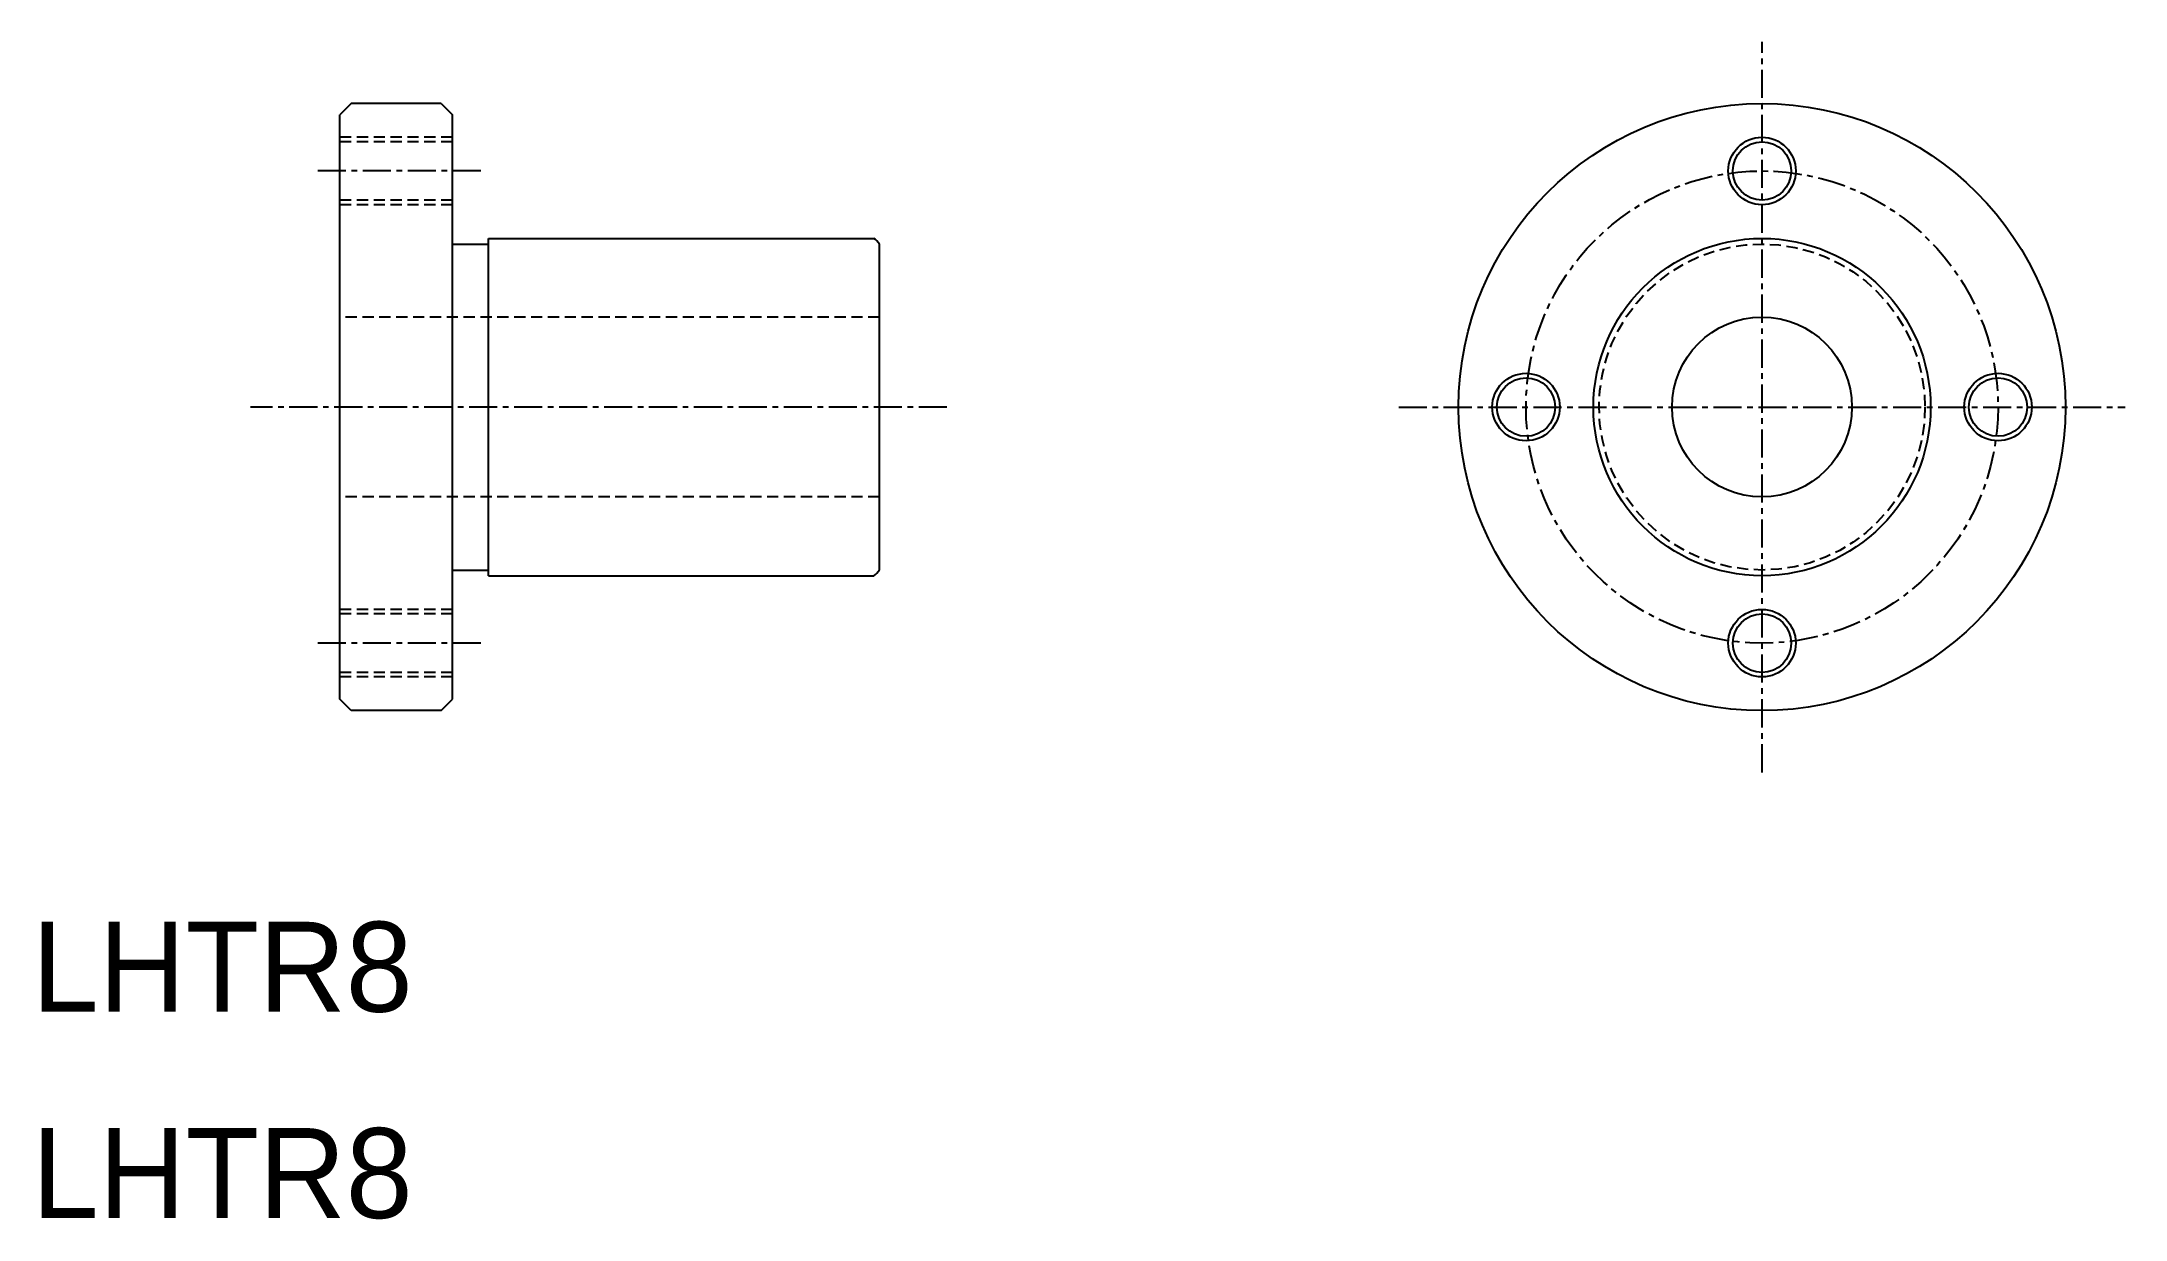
# Model space of a CAD drawing. Extents: x 68.8 to 161.5, y 78 to 130.3.
import ezdxf

# ---------------------------------------------------------------- set-up
doc = ezdxf.new("R2010")
doc.units = 0
doc.linetypes.add('CENTER', pattern=[2, 1.25, -0.25, 0.25, -0.25])
doc.linetypes.add('DASHED', pattern=[0.75, 0.5, -0.25])
doc.layers.get('0').update_dxf_attribs({"linetype": 'CONTINUOUS'})
doc.layers.add('CENTER', color=1, linetype='CENTER')

msp = doc.modelspace()

# ---------------------------------------------------------------- linework, layer by layer
at = {"color": 7, "linetype": 'CONTINUOUS'}
for p, q in [((82.538, 127.594), (82.038, 127.094)), ((82.038, 101.094), (82.038, 127.094)), ((86.538, 127.594), (82.538, 127.594)), ((86.538, 127.594), (87.038, 127.094)), ((87.038, 101.094), (87.038, 127.094)), ((88.638, 121.594), (105.786, 121.594)), ((88.638, 106.594), (88.638, 121.594)), ((87.038, 121.344), (88.638, 121.344)), ((106.038, 106.847), (106.038, 121.342)), ((87.038, 106.844), (88.638, 106.844)), ((88.638, 106.594), (105.786, 106.594)), ((91.413, 106.594), (91.413, 106.594)), ((95.788, 106.594), (95.789, 106.594)), ((82.538, 100.594), (82.038, 101.094)), ((86.538, 100.594), (87.038, 101.094)), ((86.538, 100.594), (82.538, 100.594))]:
    msp.add_line(p, q, dxfattribs=at)
at = {"color": 3, "linetype": 'DASHED'}
for p, q in [((87.038, 126.094), (82.038, 126.094)), ((87.038, 125.894), (82.038, 125.894)), ((87.038, 123.294), (82.038, 123.294)), ((87.038, 123.094), (82.038, 123.094)), ((106.038, 118.094), (82.038, 118.094)), ((106.038, 110.094), (82.038, 110.094)), ((87.038, 105.094), (82.038, 105.094)), ((87.038, 104.894), (82.038, 104.894)), ((87.038, 102.294), (82.038, 102.294)), ((87.038, 102.094), (82.038, 102.094))]:
    msp.add_line(p, q, dxfattribs=at)
at = {"color": 7, "linetype": 'CONTINUOUS'}
for centre, radius in [((145.305, 114.094), 13.5), ((145.305, 124.594), 1.3), ((145.305, 114.094), 7.5), ((145.305, 114.094), 4), ((134.805, 114.094), 1.3), ((155.805, 114.094), 1.3), ((145.305, 103.594), 1.3)]:
    msp.add_circle(centre, radius, dxfattribs=at)
at = {"color": 3, "linetype": 'CONTINUOUS'}
for centre in [(145.305, 124.594), (134.805, 114.094), (155.805, 114.094), (145.305, 103.594)]:
    msp.add_circle(centre, 1.5, dxfattribs=at)
at = {"color": 3, "linetype": 'DASHED'}
msp.add_circle((145.305, 114.094), 7.25, dxfattribs=at)
at = {"color": 7, "linetype": 'CONTINUOUS'}
for centre, start, end in [((105.288, 120.844), 33.55731, 56.44269), ((105.288, 107.344), 303.55731, 326.44269)]:
    msp.add_arc(centre, 0.9, start, end, dxfattribs=at)
at = {"layer": 'CENTER', "color": 1, "linetype": 'CENTER'}
for p, q in [((145.305, 97.844), (145.305, 130.344)), ((88.303, 124.594), (81.005, 124.594)), ((109.034, 114.094), (78.054, 114.094)), ((129.141, 114.094), (161.469, 114.094)), ((88.303, 103.594), (81.005, 103.594))]:
    msp.add_line(p, q, dxfattribs=at)
msp.add_circle((145.305, 114.094), 10.5, dxfattribs=at)

# ---------------------------------------------------------------- texts
at = {"color": 7, "linetype": 'CONTINUOUS'}
for p in [(68.327, 87.2), (68.327, 78.024)]:
    msp.add_text('LHTR8', height=4, dxfattribs=at).set_placement(p)

doc.saveas('drawing.dxf')
